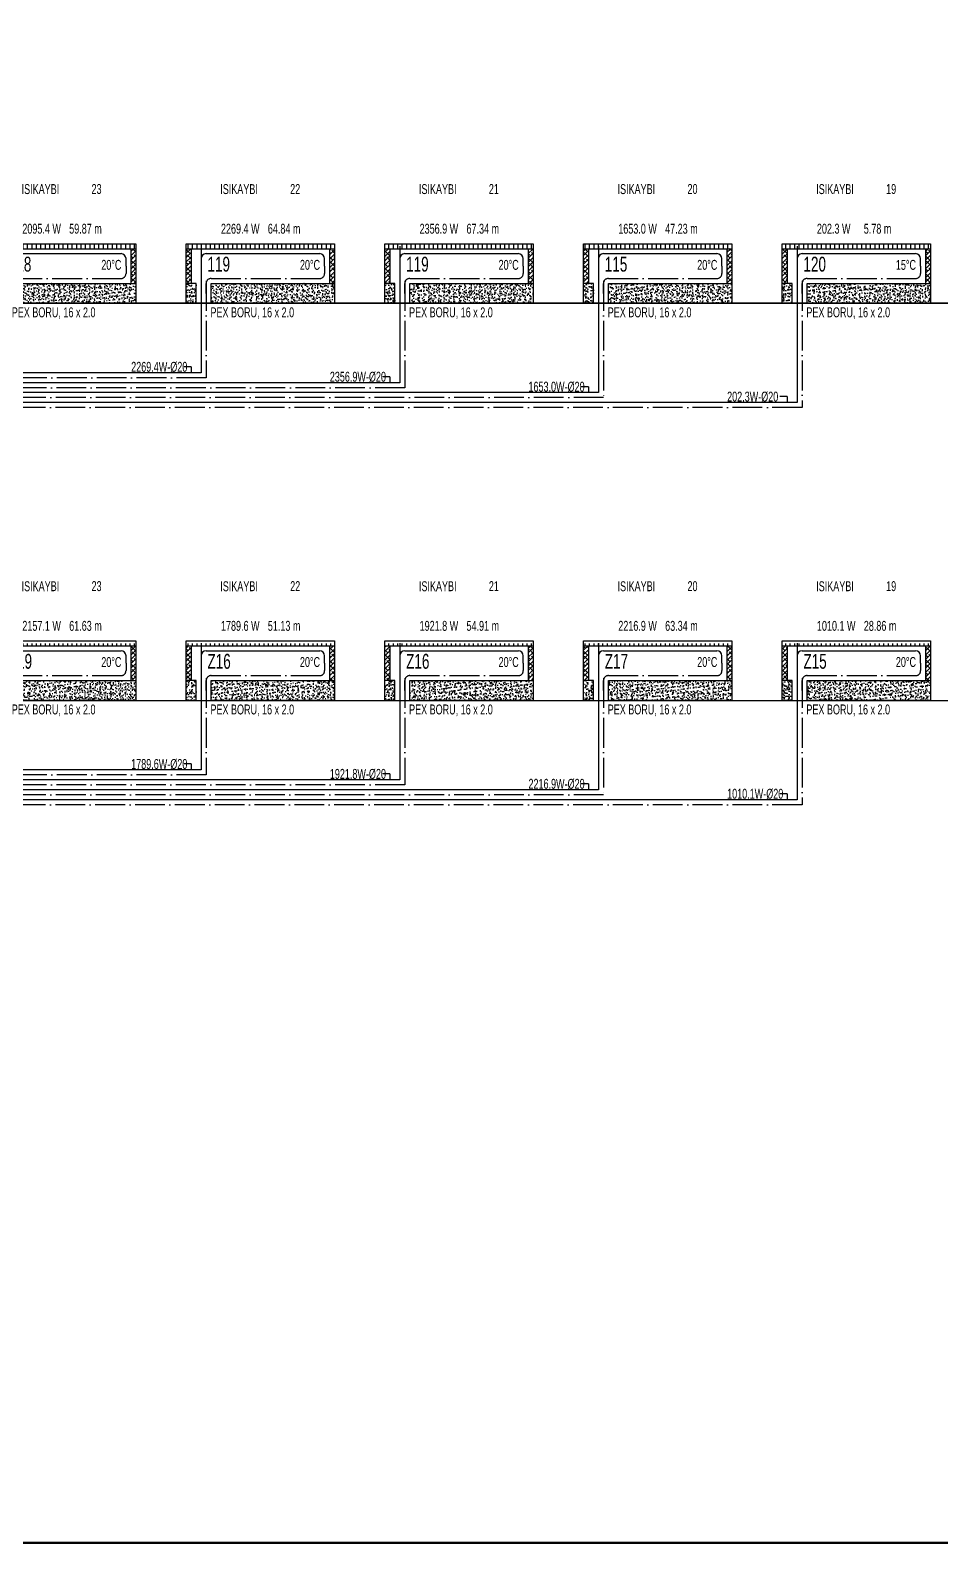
# Model space of a CAD drawing. Header units: centimetres. Extents: x 252602 to 265542, y -444050 to -441150.
# Drawn here: x 260223 to 261140, y -444050 to -442527 of the extents above; entities that cross this region are included whole.
import ezdxf
from ezdxf.enums import TextEntityAlignment as Align

# ---------------------------------------------------------------- set-up
doc = ezdxf.new("R2010")
doc.units = ezdxf.units.CM
doc.linetypes.add('ROTAS_ISITMA_DONUS', pattern=[40, 30, -5, 0, -5])
for name, color, linetype in [('ROTAS-ISITMA-CAP', 41, 'Continuous'), ('ROTAS-ISITMA-DONUS-BORU', 30, 'ROTAS_ISITMA_DONUS'), ('ROTAS-ISITMA-GIDIS-BORU', 10, 'Continuous'), ('ROTAS-ISITMA-SEMA-DETAY', 7, 'Continuous'), ('ROTAS-SEMA-KAT-BANDI', 7, 'Continuous')]:
    doc.layers.add(name, color=color, linetype=linetype)
doc.layers.add('ROTAS-PAFTA', color=7, linetype='Continuous', lineweight=50)
doc.styles.add('ROTAS-YAZI', font='arial.ttf')
pattern_1 = [(50, (-135697.04, 398449.737), (7.17260183, -0.62752135), [0.75, -8.25]), (355, (-135697.04, 398449.737), (-1.38751334, 7.52192134), [0.6, -6.6]), (100.4514445, (-135696.442, 398449.6846), (5.78508847, 6.89439991), [0.63740192, -7.01142112]), (46.1842, (-135697.04, 398451.737), (10.6724133, -1.6551928), [1.125, -12.375]), (96.6356355, (-135696.15, 398451.599), (9.34661946, 9.741186), [0.95610342, -10.5171376]), (351.184164, (-135697.04, 398451.737), (9.34661945, 9.741186), [0.9, -9.9]), (21, (-135696.04, 398451.237), (5.96907052, -4.02618891), [0.75, -8.25]), (326, (-135696.04, 398451.237), (2.43315332, 7.25150045), [0.6, -6.6]), (71.4514447, (-135695.5425, 398450.9014), (8.40222377, 3.22531153), [0.6374019, -7.01142112]), (37.5, (-135697.04, 398449.737), (0.121598553, 3.328938538), [0, -6.52, 0, -6.7, 0, -6.625]), (7.5, (-135697.04, 398449.737), (2.630695374, 3.94411712), [0, -3.82, 0, -6.37, 0, -2.525]), (327.5, (-135699.27, 398449.737), (5.338224362, -0.225548717), [0, -2.5, 0, -7.8, 0, -10.35]), (317.5, (-135700.27, 398449.737), (5.831861693, 1.001049823), [0, -3.25, 0, -5.18, 0, -7.35])]
pattern_2 = [(45, (-135697.04, 398444.737), (-2.209708691, 2.209708691), []), (135, (-135697.04, 398444.737), (-6.629126074, 2.209708691), [7.8125, -4.6875])]

# ---------------------------------------------------------------- blocks, each defined once
blk = doc.blocks.new('ROTAS-YI-DEVRE-PANELI')
h = blk.add_hatch()
h.set_pattern_fill('ACAD_ISO08W100', scale=0.898129, angle=90, style=0)
h.set_pattern_definition([(90, (-135697.04, 398444.737), (-4.49064449, 3e-16), [21.55509356, -2.6943867, 5.38877339, -2.6943867])])
h.paths.add_polyline_path([(129.3, 55), (129.3, 60), (-20, 60), (-20, 55)])
h = blk.add_hatch()
h.set_pattern_fill('ANSI38', color=15, scale=25, style=0)
h.set_pattern_definition(pattern_2)
h.paths.add_polyline_path([(-20, 20), (-15, 20), (-15, 55), (-20, 55)])
h = blk.add_hatch()
h.set_pattern_fill('ANSI38', color=15, scale=25, style=0)
h.set_pattern_definition(pattern_2)
h.paths.add_polyline_path([(124.3, 20), (129.3, 20), (129.3, 55), (124.3, 55)])
h = blk.add_hatch()
h.set_pattern_fill('AR-CONC', color=15, style=0)
h.set_pattern_definition(pattern_1)
h.paths.add_polyline_path([(-20, 0), (-10, 0), (-10, 20), (-15, 20), (-20, 20)])
h = blk.add_hatch()
h.set_pattern_fill('AR-CONC', color=15, style=0)
h.set_pattern_definition(pattern_1)
h.paths.add_polyline_path([(5, 20), (5, 0), (129.3, 0), (129.3, 20)])
at = {"color": 7}
for p, q in [((-20, 55), (129.3, 55)), ((-15, 55), (-15, 20)), ((124.3, 55), (124.3, 20))]:
    blk.add_line(p, q, dxfattribs=at)
for points in [[(-10, 0), (-20, 0), (-20, 60), (129.3, 60), (129.3, 0), (5, 0), (5, 20), (129.3, 20)], [(-10, 0), (-10, 20), (-15, 20), (-20, 20)]]:
    blk.add_lwpolyline(points, dxfattribs=at)
at = {"layer": 'ROTAS-ISITMA-DONUS-BORU'}
for p, q in [((119.3, 37.5), (119.3, 30)), ((0, 10), (0, 20)), ((5, 25), (114.3, 25))]:
    blk.add_line(p, q, dxfattribs=at)
for centre, start, end in [((5, 20), 90, 180), ((114.3, 30), -90, 0)]:
    blk.add_arc(centre, 5, start, end, dxfattribs=at)
at = {"layer": 'ROTAS-ISITMA-GIDIS-BORU'}
for p, q in [((0, 50), (114.3, 50)), ((119.3, 37.5), (119.3, 45))]:
    blk.add_line(p, q, dxfattribs=at)
for centre, start, end in [((0, 45), 90, 180), ((114.3, 45), 0, 90)]:
    blk.add_arc(centre, 5, start, end, dxfattribs=at)
at = {"color": 2, "style": 'ROTAS-YAZI', "width": 0.65}
for tag, p, height in [('ISIKAYBI', (14.2, 110), 10), ('YER', (14.9, 70.1), 10), ('NO', (1.3, 31.9), 15), ('DERECE', (94.4, 33.7), 10), ('BORU', (4.3, -14.1), 10)]:
    blk.add_attdef(tag, p, '', height=height, dxfattribs=at)
for tag, p in [('NO1', (84.6, 110.1)), ('UZ', (62.1, 70.1))]:
    blk.add_attdef(tag, p, '', height=10, rotation=360, dxfattribs=at)
blk.add_attdef('MAHAL', text='', height=10, dxfattribs=at).set_placement((15, 95), align=Align.MIDDLE_LEFT)
blk = doc.blocks.new('ROTAS-YI-HAT-ETIKETI')
at = {"color": 41}
for q in [(-7.5, 6), (0, 0)]:
    blk.add_line((0, 6), q, dxfattribs=at)
at = {"color": 41, "style": 'ROTAS-YAZI', "width": 0.65}
blk.add_attdef('CAP', (-60.5, 1), '', height=10, dxfattribs=at)

msp = doc.modelspace()

# ---------------------------------------------------------------- linework, layer by layer
at = {"layer": 'ROTAS-ISITMA-DONUS-BORU'}
for points in [[(261000.4, -442779.1), (261000.4, -442906.6), (259110.4, -442906.6), (259110.4, -442782)], [(260800.4, -442779.1), (260800.4, -442896.6), (259120.4, -442896.6), (259120.4, -442782)], [(260600.4, -442779.1), (260600.4, -442886.6), (259130.4, -442886.6), (259130.4, -442782)], [(260400.4, -442779.1), (260400.4, -442876.6), (259140.4, -442876.6), (259140.4, -442782)], [(261000.4, -443179.1), (261000.4, -443306.6), (259110.4, -443306.6), (259110.4, -443182)], [(260800.4, -443179.1), (260800.4, -443296.6), (259120.4, -443296.6), (259120.4, -443182)], [(260600.4, -443179.1), (260600.4, -443286.6), (259130.4, -443286.6), (259130.4, -443182)], [(260400.4, -443179.1), (260400.4, -443276.6), (259140.4, -443276.6), (259140.4, -443182)]]:
    msp.add_lwpolyline(points, dxfattribs=at)
at = {"layer": 'ROTAS-ISITMA-GIDIS-BORU'}
for points in [[(260995.4, -442744.1), (260995.4, -442901.6), (259115.4, -442901.6), (259115.4, -442782)], [(260795.4, -442744.1), (260795.4, -442891.6), (259125.4, -442891.6), (259125.4, -442782)], [(260595.4, -442744.1), (260595.4, -442881.6), (259135.4, -442881.6), (259135.4, -442782)], [(260395.4, -442744.1), (260395.4, -442871.6), (259145.4, -442871.6), (259145.4, -442782)], [(260995.4, -443144.1), (260995.4, -443301.6), (259115.4, -443301.6), (259115.4, -443182)], [(260795.4, -443144.1), (260795.4, -443291.6), (259125.4, -443291.6), (259125.4, -443182)], [(260595.4, -443144.1), (260595.4, -443281.6), (259135.4, -443281.6), (259135.4, -443182)], [(260395.4, -443144.1), (260395.4, -443271.6), (259145.4, -443271.6), (259145.4, -443182)]]:
    msp.add_lwpolyline(points, dxfattribs=at)
at = {"layer": 'ROTAS-PAFTA'}
msp.add_lwpolyline([(258850, -444050), (265542.4, -444050), (265542.4, -441150), (258850, -441150)], close=True, dxfattribs=at)
at = {"layer": 'ROTAS-SEMA-KAT-BANDI', "color": 7}
for points in [[(258914.4, -442801.6), (265454.4, -442801.6), (265454.4, -442401.6), (258914.4, -442401.6)], [(258914.4, -443201.6), (265454.4, -443201.6), (265454.4, -442801.6), (258914.4, -442801.6)]]:
    msp.add_lwpolyline(points, close=True, dxfattribs=at)

# ---------------------------------------------------------------- block references
at = {"layer": 'ROTAS-ISITMA-CAP'}
for p, values in [((260385.4, -442871.6), {'CAP': '2269.4W-%%C20'}), ((260585.4, -442881.6), {'CAP': '2356.9W-%%C20'}), ((260785.4, -442891.6), {'CAP': '1653.0W-%%C20'}), ((260985.4, -442901.6), {'CAP': '202.3W-%%C20'}), ((260385.4, -443271.6), {'CAP': '1789.6W-%%C20'}), ((260585.4, -443281.6), {'CAP': '1921.8W-%%C20'}), ((260785.4, -443291.6), {'CAP': '2216.9W-%%C20'}), ((260985.4, -443301.6), {'CAP': '1010.1W-%%C20'})]:
    msp.add_blockref('ROTAS-YI-HAT-ETIKETI', p, dxfattribs=at).add_auto_attribs(values)
at = {"layer": 'ROTAS-ISITMA-SEMA-DETAY'}
for p, values in [((260200.4, -442801.6), {'NO': '118', 'DERECE': '20%%DC', 'UZ': '59.87 m', 'NO1': '23', 'BORU': 'PEX BORU, 16 x 2.0', 'YER': '2095.4 W', 'ISIKAYBI': 'ISIKAYBI'}), ((260400.4, -442801.6), {'NO': '119', 'DERECE': '20%%DC', 'UZ': '64.84 m', 'NO1': '22', 'BORU': 'PEX BORU, 16 x 2.0', 'YER': '2269.4 W', 'ISIKAYBI': 'ISIKAYBI'}), ((260600.4, -442801.6), {'NO': '119', 'DERECE': '20%%DC', 'UZ': '67.34 m', 'NO1': '21', 'BORU': 'PEX BORU, 16 x 2.0', 'YER': '2356.9 W', 'ISIKAYBI': 'ISIKAYBI'}), ((260800.4, -442801.6), {'NO': '115', 'DERECE': '20%%DC', 'UZ': '47.23 m', 'NO1': '20', 'BORU': 'PEX BORU, 16 x 2.0', 'YER': '1653.0 W', 'ISIKAYBI': 'ISIKAYBI'}), ((261000.4, -442801.6), {'NO': '120', 'DERECE': '15%%DC', 'UZ': '5.78 m', 'NO1': '19', 'BORU': 'PEX BORU, 16 x 2.0', 'YER': '202.3 W', 'ISIKAYBI': 'ISIKAYBI'}), ((260200.4, -443201.6), {'NO': 'Z19', 'DERECE': '20%%DC', 'UZ': '61.63 m', 'NO1': '23', 'BORU': 'PEX BORU, 16 x 2.0', 'YER': '2157.1 W', 'ISIKAYBI': 'ISIKAYBI'}), ((260400.4, -443201.6), {'NO': 'Z16', 'DERECE': '20%%DC', 'UZ': '51.13 m', 'NO1': '22', 'BORU': 'PEX BORU, 16 x 2.0', 'YER': '1789.6 W', 'ISIKAYBI': 'ISIKAYBI'}), ((260600.4, -443201.6), {'NO': 'Z16', 'DERECE': '20%%DC', 'UZ': '54.91 m', 'NO1': '21', 'BORU': 'PEX BORU, 16 x 2.0', 'YER': '1921.8 W', 'ISIKAYBI': 'ISIKAYBI'}), ((260800.4, -443201.6), {'NO': 'Z17', 'DERECE': '20%%DC', 'UZ': '63.34 m', 'NO1': '20', 'BORU': 'PEX BORU, 16 x 2.0', 'YER': '2216.9 W', 'ISIKAYBI': 'ISIKAYBI'}), ((261000.4, -443201.6), {'NO': 'Z15', 'DERECE': '20%%DC', 'UZ': '28.86 m', 'NO1': '19', 'BORU': 'PEX BORU, 16 x 2.0', 'YER': '1010.1 W', 'ISIKAYBI': 'ISIKAYBI'})]:
    msp.add_blockref('ROTAS-YI-DEVRE-PANELI', p, dxfattribs=at).add_auto_attribs(values)

doc.saveas('drawing.dxf')
